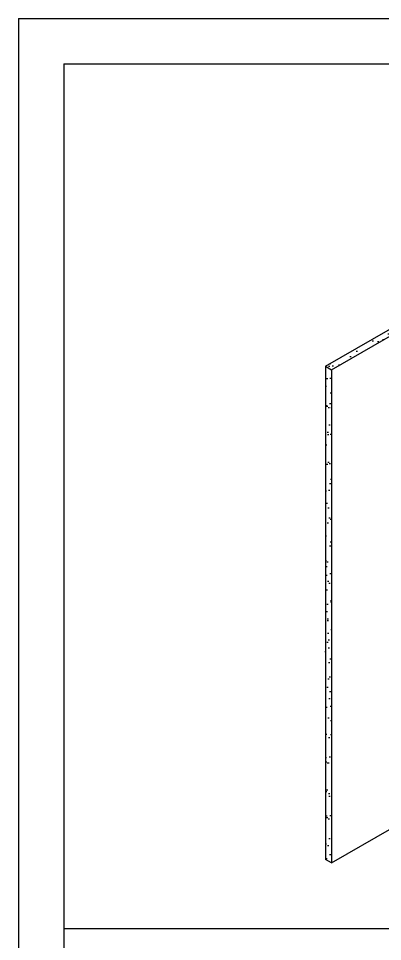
# Model space of a CAD drawing. Extents: x 0 to 51, y 0 to 66.
# Drawn here: x 0 to 12.06, y 35.42 to 66 of the extents above; entities that cross this region are included whole.
import ezdxf

# ---------------------------------------------------------------- set-up
doc = ezdxf.new("R2010")
doc.units = 0
doc.header["$LTSCALE"] = 1.5
doc.header["$MEASUREMENT"] = 0
doc.layers.get('DEFPOINTS').update_dxf_attribs({"linetype": 'CONTINUOUS'})
for name, color, linetype in [('8X11-TTB$0$B', 5, 'CONTINUOUS'), ('STRUCTURE', 252, 'CONTINUOUS'), ('TITLE', 7, 'CONTINUOUS')]:
    doc.layers.add(name, color=color, linetype=linetype)
pattern_1 = [(37.5, (105.914, 2.98707), (-0.0157483, 0.481706), [0, -0.38, 0, -0.425, 0, -0.40625]), (7.5, (105.914, 2.98707), (0.442444, 0.7055365), [0, -0.205, 0, -0.3425, 0, -0.13125]), (327.5, (105.6065, 2.98707), (0.7785355, 0.0014148), [0, -0.125, 0, -0.45, 0, -0.5875]), (317.5, (105.6065, 2.98707), (0.7515317, 0.219419), [0, -0.0625, 0, -0.295, 0, -0.3375])]

msp = doc.modelspace()

# ---------------------------------------------------------------- hatches: boundary and pattern name
at = {"layer": 'STRUCTURE', "linetype": 'CONTINUOUS'}
h = msp.add_hatch(dxfattribs=at)
h.set_pattern_fill('AR-SAND', color=256, scale=0.25, style=0)
h.set_pattern_definition(pattern_1)
h.paths.add_polyline_path([(23.092, 61.708), (22.893, 61.824), (10.171, 54.48), (10.37, 54.363)])
h = msp.add_hatch(dxfattribs=at)
h.set_pattern_fill('AR-SAND', color=256, scale=0.25, style=0)
h.set_pattern_definition(pattern_1)
h.paths.add_polyline_path([(10.37, 54.363), (10.171, 54.48), (10.171, 38.141), (10.37, 38.026)])

# ---------------------------------------------------------------- linework, layer by layer
at = {"layer": '8X11-TTB$0$B', "color": 7}
for q in [(1.5, 1.5), (49.5, 64.5)]:
    msp.add_line((1.5, 64.5), q, dxfattribs=at)
at = {"layer": 'DEFPOINTS'}
for q in [(0, 0), (51, 66)]:
    msp.add_line((0, 66), q, dxfattribs=at)
at = {"layer": 'STRUCTURE'}
for p, q in [((10.171, 54.48), (22.893, 61.824)), ((10.37, 54.363), (23.092, 61.708)), ((10.171, 54.48), (10.171, 38.141)), ((10.171, 54.48), (10.37, 54.363)), ((10.37, 54.363), (10.37, 38.026)), ((10.37, 38.026), (12.373, 39.183))]:
    msp.add_line(p, q, dxfattribs=at)
at = {"layer": 'STRUCTURE', "linetype": 'CONTINUOUS'}
msp.add_line((10.37, 38.026), (10.171, 38.141), dxfattribs=at)
at = {"layer": 'TITLE', "linetype": 'CONTINUOUS'}
msp.add_line((49.5, 35.845), (1.5, 35.845), dxfattribs=at)

doc.saveas('drawing.dxf')
